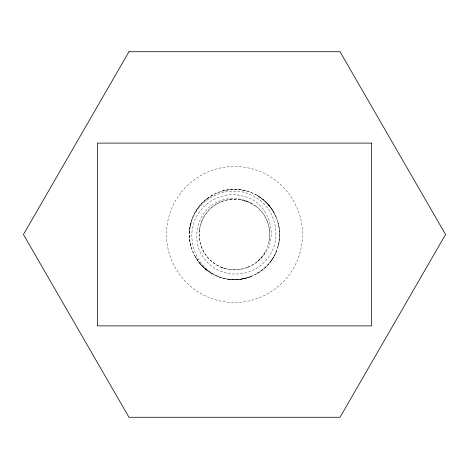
<?xml version="1.0" encoding="UTF-8"?>
<svg xmlns="http://www.w3.org/2000/svg" width="469" height="469" viewBox="0 0 469 469"><rect width="100%" height="100%" fill="white"/><g stroke="black" fill="none" stroke-linecap="round" stroke-linejoin="round"><path stroke-width="0.35" stroke-dasharray="2.35 1.76" d="M199.466 230.273C200.744 219.281 207.521 209.139 217.188 203.751M199.489 229.892C197.003 246.764 208.471 264.194 224.997 268.485M189.552 231.803L191.141 222.881C198.024 196.024 232.606 182.218 255.875 197.472C276.95 209.596 282.713 240.749 266.849 259.322C252.744 277.671 222.628 279.248 207.069 261.931C187.436 242.403 197.138 205.023 225.091 199.384A36.201 36.154 -89.9 0 1 239.184 198.909C245.041 199.987 250.698 202.332 255.365 206.067M190.912 222.822C184.182 245.985 199.395 272.331 222.822 278.088C245.985 284.818 272.331 269.605 278.088 246.178C284.818 223.015 269.605 196.669 246.178 190.912C223.015 184.182 196.669 199.395 190.912 222.822A45.264 45.194 3 0 0 189.376 234.5A45.27 45.194 -15 0 0 192.812 251.771A45.27 45.2 -34.5 0 0 198.704 261.972M247.65 267.248C274.57 257.962 277.29 216.473 251.812 203.751M201.752 221.35L201.875 220.987M203.751 217.188L203.921 216.842A35.31 35.31 0 0 1 252.158 203.921C248.019 201.582 243.44 200.058 238.727 199.466M257.54 261.163C281.588 244.073 271.944 202.614 243.616 196.259C228.157 191.587 210.358 197.625 200.668 210.47C181.831 232.929 194.993 270.56 222.822 278.088A45.264 45.194 -82.5 0 0 240.392 279.237A45.27 45.194 75 0 0 251.771 276.188A45.27 45.2 60 0 0 266.404 266.404A45.264 45.188 42 0 0 273.574 257.059M216.842 203.921L221.35 201.752M220.987 201.875L225.36 200.392L230.273 199.466M248.013 267.125C239.559 270.572 229.828 270.666 221.35 267.248M229.892 199.489L234.5 199.19L239.108 199.489M234.5 199.19L234.887 199.214M229.892 269.511L230.273 269.534M234.113 269.786L234.5 269.81M244.003 200.515L248.013 201.875M265.079 216.842L265.249 217.188M203.751 251.812L203.921 252.158M267.125 220.987L267.248 221.35M269.511 229.892L269.534 230.273M228.608 279.237A45.124 45.124 0 0 0 251.765 276.188A45.27 45.194 79.5 0 1 240.392 279.237M255.998 206.483A35.31 35.31 0 0 1 268.608 243.64M265.079 252.158A35.31 35.31 0 0 1 216.842 265.079A35.31 35.31 0 0 1 203.921 216.842M207.028 270.296A45.264 45.188 -42 0 1 195.426 257.059A45.264 45.188 -37.5 0 0 207.034 270.296M202.59 266.41A45.27 45.2 -55.5 0 0 217.235 276.188A45.27 45.194 -75 0 0 234.5 279.624A45.264 45.194 87 0 0 246.178 278.082M211.941 273.579A45.264 45.188 -52.5 0 1 198.704 261.966M190.912 246.178A45.264 45.194 -7.5 0 1 189.763 228.608A45.27 45.194 10.5 0 1 192.812 217.235A45.27 45.2 30 0 1 202.596 202.596A45.264 45.188 48 0 1 211.941 195.426M195.421 211.941A45.264 45.188 37.5 0 1 207.034 198.704M207.028 198.704A45.27 45.2 55.5 0 1 217.235 192.812A45.27 45.194 75 0 1 234.5 189.376A45.264 45.194 -87 0 1 246.178 190.918M222.822 190.912A45.264 45.194 82.5 0 1 240.392 189.763A45.27 45.194 -79.5 0 1 251.765 192.812A45.27 45.2 -60 0 1 266.404 202.596A45.264 45.188 -37.5 0 1 273.579 211.941A45.264 45.188 -42 0 0 266.41 202.59M257.059 273.579A45.264 45.188 52.5 0 0 270.296 261.966A45.27 45.2 30 0 0 276.188 251.771A45.27 45.194 15 0 0 279.624 234.5A45.264 45.194 -3 0 0 278.082 222.822M276.188 251.765A45.27 45.2 34.5 0 1 270.296 261.972M278.088 246.178A45.264 45.194 7.5 0 0 279.237 228.608A45.27 45.194 -10.5 0 0 276.188 217.235A45.27 45.2 -34.5 0 0 270.296 207.028A45.264 45.188 -48 0 0 257.059 195.426A45.264 45.188 -52.5 0 1 270.296 207.034A45.27 45.2 -30 0 1 276.188 217.229M180.553 193.105L175.582 200.568A67.806 67.806 0 0 0 167.087 225.624A68.128 68.128 0 0 0 168.846 252.17C173.542 269.382 185.138 284.46 200.568 293.418A67.806 67.806 0 0 0 234.576 302.487C258.431 302.54 281.576 289.139 293.418 268.432A67.806 67.806 0 0 0 302.487 234.424A68.128 68.128 0 0 0 300.154 216.83C295.458 199.618 283.862 184.54 268.432 175.582A67.806 67.806 0 0 0 243.376 167.087A68.128 68.128 0 0 0 216.83 168.846C202.526 172.791 189.669 181.403 180.553 193.105"/><path stroke-width="0.7" d="M128.975 51.725L23.45 234.5L128.975 417.275L340.025 417.275L445.55 234.5L340.025 51.725L128.975 51.725M371.583 143.115L97.417 143.115L97.417 325.885L371.583 325.885L371.583 143.115"/></g></svg>
